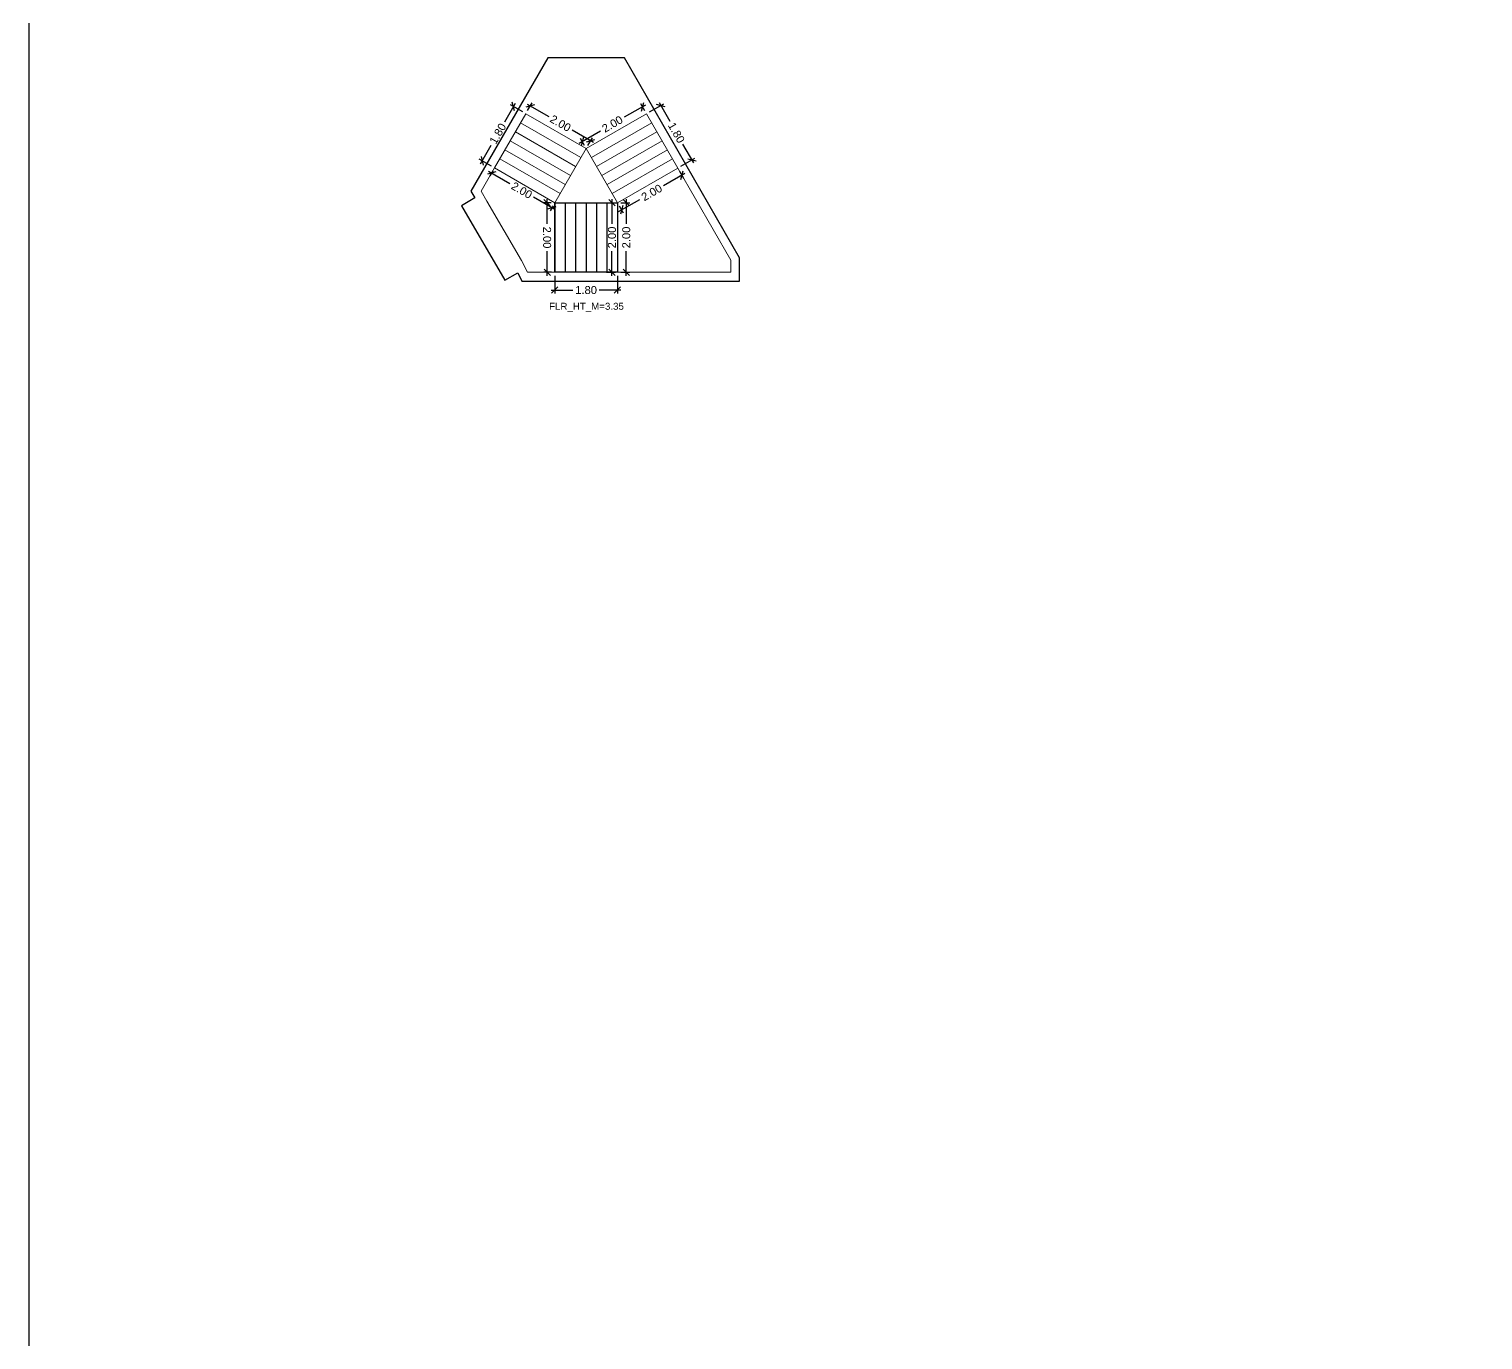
# Model space of a CAD drawing. Header units: metres. Extents: x 256329 to 886268, y -249371 to 355.
# Drawn here: x 281745.88 to 281787.67, y -53.52 to -15.84 of the extents above; entities that cross this region are included whole.
import ezdxf

# ---------------------------------------------------------------- set-up
doc = ezdxf.new("R2010")
doc.units = ezdxf.units.M
doc.header["$MEASUREMENT"] = 0
doc.header["$PDMODE"] = 35
doc.linetypes.add('CONTINOUS', pattern=[0])
doc.layers.get('0').update_dxf_attribs({"lineweight": 18})
doc.layers.get('Defpoints').update_dxf_attribs({"lineweight": 20})
doc.layers.add('BLK_1_FLR_6_STAIR_1', color=7, linetype='Continuous', plot=False)
doc.layers.add('BLK_1_FLR_6_STAIR_1_FLIGHT_2', color=7, linetype='Continuous', plot=False)
for name, color, linetype, lineweight in [('BLK_1_FLR_6_STAIR_1_FLIGHT_1', 7, 'Continuous', 0), ('BLK_1_FLR_6_STAIR_1_FLIGHT_3', 7, 'Continuous', 0), ('BLK_1_FLR_6_STAIR_1_LANDING_1', 7, 'Continuous', 0), ('BLK_1_FLR_6_STAIR_1_LANDING_2', 7, 'Continuous', 0)]:
    doc.layers.add(name, color=color, linetype=linetype, lineweight=lineweight)
doc.layers.add('SPA COMMENT', color=7, linetype='Continuous', true_color=0xeb0505)
doc.styles.get("Standard").update_dxf_attribs({"font": 'arial.ttf'})
doc.dimstyles.new('METRIC DIM', dxfattribs={"dimtxt": 0.23, "dimasz": 0.18, "dimexe": 0.1, "dimexo": 0.1, "dimgap": 0.09, "dimtad": 0, "dimzin": 0, "dimdsep": 46, "dimtxsty": 'Standard', "dimblk": 'OBLIQUE', "dimcen": 0, "dimdle": 0.1, "dimclrd": 147, "dimclre": 147, "dimclrt": 7, "dimadec": 0, "dimazin": 0, "dimtfac": 1, "dimtofl": 0, "dimtmove": 0, "dimatfit": 2, "dimfxl": 0.125, "dimtolj": 1, "dimtzin": 0, "dimarcsym": 0})

# ---------------------------------------------------------------- blocks, each defined once
blk = doc.blocks.new('_Oblique')
at = {"color": 0, "linetype": 'ByBlock', "lineweight": -2}
blk.add_line((-0.5, -0.5), (0.5, 0.5), dxfattribs=at)
blk = doc.blocks.new('*D267')
at = {"layer": 'BLK_1_FLR_6_STAIR_1_FLIGHT_1', "color": 147, "lineweight": -2, "transparency": 16777216}
for p, q in [((281763.984162, -17.954635), (281764.294309, -18.494371)), ((281763.711566, -18.22661), (281764.12069, -17.991516)), ((281764.980618, -19.688727), (281764.670471, -19.148991)), ((281764.608376, -19.787293), (281765.017499, -19.5522))]:
    blk.add_line(p, q, dxfattribs=at)
at = {"layer": 'Defpoints', "color": 0, "linetype": 'CONTINOUS', "transparency": 16777216}
for p in [(281763.624862, -18.276432, 0.042641), (281764.930795, -19.602022), (281764.521671, -19.837116, 0.042641)]:
    blk.add_point(p, dxfattribs=at)
at = {"layer": 'BLK_1_FLR_6_STAIR_1_FLIGHT_1', "color": 147, "linetype": 'CONTINOUS', "lineweight": -2, "transparency": 16777216, "xscale": 0.18, "yscale": 0.18, "zscale": 0.18}
for p, rotation in [((281764.033985, -18.041339), 119.882813), ((281764.930795, -19.602022), 299.882813)]:
    blk.add_blockref('_Oblique', p, dxfattribs=dict(at, rotation=rotation))
at = {"layer": 'BLK_1_FLR_6_STAIR_1_FLIGHT_1', "color": 7, "linetype": 'CONTINOUS', "transparency": 16777216, "insert": (281764.48239, -18.821681), "char_height": 0.23, "attachment_point": 5, "rotation": 299.8828126}
blk.add_mtext('\\A1;1.80', dxfattribs=at)
blk = doc.blocks.new('*D268')
at = {"layer": 'BLK_1_FLR_6_STAIR_1_FLIGHT_2', "color": 147, "lineweight": -2, "transparency": 16777216}
for p, q in [((281760.987543, -22.933571), (281760.987359, -23.445542)), ((281762.787543, -22.934218), (281762.787359, -23.446189)), ((281760.887395, -23.345506), (281761.509895, -23.34573)), ((281762.887395, -23.346225), (281762.264895, -23.346002))]:
    blk.add_line(p, q, dxfattribs=at)
at = {"layer": 'Defpoints', "color": 0, "linetype": 'CONTINOUS', "transparency": 16777216}
for p in [(281760.987579, -22.833571, 0.042641), (281762.787579, -22.834218, 0.042641), (281762.787395, -23.346189)]:
    blk.add_point(p, dxfattribs=at)
at = {"layer": 'BLK_1_FLR_6_STAIR_1_FLIGHT_2', "color": 147, "linetype": 'CONTINOUS', "lineweight": -2, "transparency": 16777216, "xscale": 0.18, "yscale": 0.18, "zscale": 0.18}
for p, rotation in [((281760.987395, -23.345542), 179.979403), ((281762.787395, -23.346189), 359.979403)]:
    blk.add_blockref('_Oblique', p, dxfattribs=dict(at, rotation=rotation))
at = {"layer": 'BLK_1_FLR_6_STAIR_1_FLIGHT_2', "color": 7, "linetype": 'CONTINOUS', "transparency": 16777216, "insert": (281761.887395, -23.345866), "char_height": 0.23, "attachment_point": 5, "rotation": 359.9794033}
blk.add_mtext('\\A1;1.80', dxfattribs=at)
blk = doc.blocks.new('*D269')
at = {"layer": 'BLK_1_FLR_6_STAIR_1_FLIGHT_3', "color": 147, "lineweight": -2, "transparency": 16777216}
for p, q in [((281760.205456, -18.188518), (281760.332594, -17.9674)), ((281760.196057, -18.004246), (281760.811982, -18.35839)), ((281762.104598, -19.101616), (281761.488673, -18.747472)), ((281761.940615, -19.186196), (281762.067753, -18.965078))]:
    blk.add_line(p, q, dxfattribs=at)
at = {"layer": 'Defpoints', "color": 0, "linetype": 'CONTINOUS', "transparency": 16777216}
for p in [(281760.15561, -18.275209, 0.042641), (281762.017907, -19.05177), (281761.890769, -19.272888, 0.042641)]:
    blk.add_point(p, dxfattribs=at)
at = {"layer": 'BLK_1_FLR_6_STAIR_1_FLIGHT_3', "color": 147, "linetype": 'CONTINOUS', "lineweight": -2, "transparency": 16777216, "xscale": 0.18, "yscale": 0.18, "zscale": 0.18}
for p, rotation in [((281760.282748, -18.054092), 150.102044), ((281762.017907, -19.05177), 330.102044)]:
    blk.add_blockref('_Oblique', p, dxfattribs=dict(at, rotation=rotation))
at = {"layer": 'BLK_1_FLR_6_STAIR_1_FLIGHT_3', "color": 7, "linetype": 'CONTINOUS', "transparency": 16777216, "insert": (281761.150327, -18.552931), "char_height": 0.23, "attachment_point": 5, "rotation": 330.1020442}
blk.add_mtext('\\A1;2.00', dxfattribs=at)
blk = doc.blocks.new('*D270')
at = {"layer": 'BLK_1_FLR_6_STAIR_1_FLIGHT_1', "color": 147, "lineweight": -2, "transparency": 16777216}
for p, q in [((281763.596228, -18.025891), (281762.980873, -18.37949)), ((281763.575039, -18.189728), (281763.4597, -17.989009)), ((281761.688726, -19.121992), (281762.30408, -18.768393)), ((281761.840946, -19.186183), (281761.725608, -18.985464))]:
    blk.add_line(p, q, dxfattribs=at)
at = {"layer": 'Defpoints', "color": 0, "linetype": 'CONTINOUS', "transparency": 16777216}
for p in [(281763.509523, -18.075713), (281763.624862, -18.276432, 0.042641), (281761.890769, -19.272888, 0.042641)]:
    blk.add_point(p, dxfattribs=at)
at = {"layer": 'BLK_1_FLR_6_STAIR_1_FLIGHT_1', "color": 147, "linetype": 'CONTINOUS', "lineweight": -2, "transparency": 16777216, "xscale": 0.18, "yscale": 0.18, "zscale": 0.18}
for p, rotation in [((281763.509523, -18.075713), 29.88281300000001), ((281761.775431, -19.072169), 209.882813)]:
    blk.add_blockref('_Oblique', p, dxfattribs=dict(at, rotation=rotation))
at = {"layer": 'BLK_1_FLR_6_STAIR_1_FLIGHT_1', "color": 7, "linetype": 'CONTINOUS', "transparency": 16777216, "insert": (281762.642477, -18.573941), "char_height": 0.23, "attachment_point": 5, "rotation": 29.8828126}
blk.add_mtext('\\A1;2.00', dxfattribs=at)
blk = doc.blocks.new('*D271')
at = {"layer": 'BLK_1_FLR_6_STAIR_1_LANDING_2', "color": 147, "lineweight": -2, "transparency": 16777216}
for p, q in [((281760.88758, -20.834019), (281760.6603, -20.835036)), ((281760.759852, -20.734589), (281760.763029, -21.444405)), ((281760.769701, -22.934786), (281760.766523, -22.22497)), ((281760.896534, -22.834218), (281760.669254, -22.835235))]:
    blk.add_line(p, q, dxfattribs=at)
at = {"layer": 'Defpoints', "color": 0, "linetype": 'CONTINOUS', "transparency": 16777216}
for p in [(281760.987579, -20.833571, 0.042641), (281760.769253, -22.834787), (281760.996533, -22.83377, 0.042641)]:
    blk.add_point(p, dxfattribs=at)
at = {"layer": 'BLK_1_FLR_6_STAIR_1_LANDING_2', "color": 147, "linetype": 'CONTINOUS', "lineweight": -2, "transparency": 16777216, "xscale": 0.18, "yscale": 0.18, "zscale": 0.18}
for p, rotation in [((281760.760299, -20.834588), 90.256477), ((281760.769253, -22.834787), 270.256477)]:
    blk.add_blockref('_Oblique', p, dxfattribs=dict(at, rotation=rotation))
at = {"layer": 'BLK_1_FLR_6_STAIR_1_LANDING_2', "color": 7, "linetype": 'CONTINOUS', "transparency": 16777216, "insert": (281760.764776, -21.834688), "char_height": 0.23, "attachment_point": 5, "rotation": 270.2564771}
blk.add_mtext('\\A1;2.00', dxfattribs=at)
blk = doc.blocks.new('*D272')
at = {"layer": 'BLK_1_FLR_6_STAIR_1_LANDING_2', "color": 147, "lineweight": -2, "transparency": 16777216}
for p, q in [((281759.085648, -19.929183), (281759.700062, -20.283761)), ((281759.205922, -19.920837), (281759.122276, -20.065779)), ((281760.990545, -21.028496), (281760.376131, -20.673919)), ((281760.937595, -20.920183), (281760.85395, -21.065125))]:
    blk.add_line(p, q, dxfattribs=at)
at = {"layer": 'Defpoints', "color": 0, "linetype": 'CONTINOUS', "transparency": 16777216}
for p in [(281759.17226, -19.979167), (281759.255905, -19.834225, 0.042641), (281760.987579, -20.833571, 0.042641)]:
    blk.add_point(p, dxfattribs=at)
at = {"layer": 'BLK_1_FLR_6_STAIR_1_LANDING_2', "color": 147, "linetype": 'CONTINOUS', "lineweight": -2, "transparency": 16777216, "xscale": 0.18, "yscale": 0.18, "zscale": 0.18}
for p, rotation in [((281759.17226, -19.979167), 150.01084), ((281760.903933, -20.978513), 330.01084)]:
    blk.add_blockref('_Oblique', p, dxfattribs=dict(at, rotation=rotation))
at = {"layer": 'BLK_1_FLR_6_STAIR_1_LANDING_2', "color": 7, "linetype": 'CONTINOUS', "transparency": 16777216, "insert": (281760.038096, -20.47884), "char_height": 0.23, "attachment_point": 5, "rotation": 330.0108404}
blk.add_mtext('\\A1;2.00', dxfattribs=at)
blk = doc.blocks.new('*D273')
at = {"layer": 'BLK_1_FLR_6_STAIR_1_LANDING_1', "color": 147, "lineweight": -2, "transparency": 16777216}
for p, q in [((281764.727971, -19.995419), (281764.112616, -20.349017)), ((281764.571494, -19.92382), (281764.691089, -20.131946)), ((281762.820469, -21.091519), (281763.435823, -20.737921)), ((281762.837402, -20.920276), (281762.956996, -21.128401))]:
    blk.add_line(p, q, dxfattribs=at)
at = {"layer": 'Defpoints', "color": 0, "linetype": 'CONTINOUS', "transparency": 16777216}
for p in [(281764.521671, -19.837116, 0.042641), (281764.641266, -20.045241), (281762.787579, -20.833571, 0.042641)]:
    blk.add_point(p, dxfattribs=at)
at = {"layer": 'BLK_1_FLR_6_STAIR_1_LANDING_1', "color": 147, "linetype": 'CONTINOUS', "lineweight": -2, "transparency": 16777216, "xscale": 0.18, "yscale": 0.18, "zscale": 0.18}
for p, rotation in [((281764.641266, -20.045241), 29.88281300000001), ((281762.907173, -21.041697), 209.882813)]:
    blk.add_blockref('_Oblique', p, dxfattribs=dict(at, rotation=rotation))
at = {"layer": 'BLK_1_FLR_6_STAIR_1_LANDING_1', "color": 7, "linetype": 'CONTINOUS', "transparency": 16777216, "insert": (281763.77422, -20.543469), "char_height": 0.23, "attachment_point": 5, "rotation": 29.8828126}
blk.add_mtext('\\A1;2.00', dxfattribs=at)
blk = doc.blocks.new('*D274')
at = {"layer": 'BLK_1_FLR_6_STAIR_1_LANDING_1', "color": 147, "lineweight": -2, "transparency": 16777216}
for p, q in [((281762.887579, -20.833571), (281763.14323, -20.833571)), ((281763.04323, -20.733571), (281763.04323, -21.443284)), ((281763.04323, -22.933571), (281763.04323, -22.223857)), ((281762.887579, -22.833571), (281763.14323, -22.833571))]:
    blk.add_line(p, q, dxfattribs=at)
at = {"layer": 'Defpoints', "color": 0, "linetype": 'CONTINOUS', "transparency": 16777216}
for p in [(281762.787579, -20.833571, 0.042641), (281762.787579, -22.833571, 0.042641), (281763.04323, -22.833571)]:
    blk.add_point(p, dxfattribs=at)
at = {"layer": 'BLK_1_FLR_6_STAIR_1_LANDING_1', "color": 147, "linetype": 'CONTINOUS', "lineweight": -2, "transparency": 16777216, "xscale": 0.18, "yscale": 0.18, "zscale": 0.18}
for p, rotation in [((281763.04323, -20.833571), 90), ((281763.04323, -22.833571), 270)]:
    blk.add_blockref('_Oblique', p, dxfattribs=dict(at, rotation=rotation))
at = {"layer": 'BLK_1_FLR_6_STAIR_1_LANDING_1', "color": 7, "linetype": 'CONTINOUS', "transparency": 16777216, "insert": (281763.04323, -21.833571), "char_height": 0.23, "attachment_point": 5, "rotation": 90}
blk.add_mtext('\\A1;2.00', dxfattribs=at)
blk = doc.blocks.new('*D275')
at = {"layer": 'BLK_1_FLR_6_STAIR_1_FLIGHT_3', "color": 147, "lineweight": -2, "transparency": 16777216}
for p, q in [((281759.849665, -17.983191), (281759.538517, -18.522351)), ((281760.068998, -18.225226), (281759.713069, -18.01982)), ((281758.849992, -19.715431), (281759.16114, -19.176272)), ((281759.169293, -19.784242), (281758.813364, -19.578836))]:
    blk.add_line(p, q, dxfattribs=at)
at = {"layer": 'Defpoints', "color": 0, "linetype": 'CONTINOUS', "transparency": 16777216}
for p in [(281760.15561, -18.275209, 0.042641), (281758.899976, -19.628819), (281759.255905, -19.834225, 0.042641)]:
    blk.add_point(p, dxfattribs=at)
at = {"layer": 'BLK_1_FLR_6_STAIR_1_FLIGHT_3', "color": 147, "linetype": 'CONTINOUS', "lineweight": -2, "transparency": 16777216, "xscale": 0.18, "yscale": 0.18, "zscale": 0.18}
for p, rotation in [((281759.799681, -18.069803), 60.01084000000001), ((281758.899976, -19.628819), 240.01084)]:
    blk.add_blockref('_Oblique', p, dxfattribs=dict(at, rotation=rotation))
at = {"layer": 'BLK_1_FLR_6_STAIR_1_FLIGHT_3', "color": 7, "linetype": 'CONTINOUS', "transparency": 16777216, "insert": (281759.349828, -18.849311), "char_height": 0.23, "attachment_point": 5, "rotation": 60.0108404}
blk.add_mtext('\\A1;1.80', dxfattribs=at)
blk = doc.blocks.new('*D324')
at = {"layer": 'BLK_1_FLR_6_STAIR_1_FLIGHT_2', "color": 147, "lineweight": -2, "transparency": 16777216}
for p, q in [((281762.475975, -20.833571), (281762.731626, -20.833571)), ((281762.631626, -20.733571), (281762.631626, -21.443284)), ((281762.631626, -22.933571), (281762.631626, -22.223857)), ((281762.475975, -22.833571), (281762.731626, -22.833571))]:
    blk.add_line(p, q, dxfattribs=at)
at = {"layer": 'Defpoints', "color": 0, "linetype": 'CONTINOUS', "transparency": 16777216}
for p in [(281762.375975, -20.833571, 0.042641), (281762.375975, -22.833571, 0.042641), (281762.631626, -22.833571)]:
    blk.add_point(p, dxfattribs=at)
at = {"layer": 'BLK_1_FLR_6_STAIR_1_FLIGHT_2', "color": 147, "linetype": 'CONTINOUS', "lineweight": -2, "transparency": 16777216, "xscale": 0.18, "yscale": 0.18, "zscale": 0.18}
for p, rotation in [((281762.631626, -20.833571), 90), ((281762.631626, -22.833571), 270)]:
    blk.add_blockref('_Oblique', p, dxfattribs=dict(at, rotation=rotation))
at = {"layer": 'BLK_1_FLR_6_STAIR_1_FLIGHT_2', "color": 7, "linetype": 'CONTINOUS', "transparency": 16777216, "insert": (281762.631626, -21.833571), "char_height": 0.23, "attachment_point": 5, "rotation": 90}
blk.add_mtext('\\A1;2.00', dxfattribs=at)

msp = doc.modelspace()

# ---------------------------------------------------------------- linework, layer by layer
at = {"layer": 'BLK_1_FLR_6_STAIR_1', "color": 7, "linetype": 'CONTINOUS'}
msp.add_lwpolyline([(281762.99311, -16.66858), (281760.790318, -16.66858), (281758.578755, -20.500793), (281758.691886, -20.696593), (281758.303361, -20.926354), (281759.549052, -23.064535), (281759.924926, -22.848144), (281760.04466, -23.086851), (281766.296402, -23.088415), (281766.29657, -22.417463)], close=True, dxfattribs=at)
at = {"layer": 'BLK_1_FLR_6_STAIR_1_FLIGHT_1', "color": 3, "linetype": 'CONTINOUS'}
for p, q in [((281761.890769, -19.272888), (281763.624862, -18.276432)), ((281762.040237, -19.533002), (281763.77433, -18.536546)), ((281762.189706, -19.793115), (281763.923798, -18.79666)), ((281762.339174, -20.053229), (281764.073266, -19.056774)), ((281762.488642, -20.313343), (281764.222735, -19.316888)), ((281762.638111, -20.573457), (281764.372203, -19.577002)), ((281762.787579, -20.833571), (281764.521671, -19.837116))]:
    msp.add_line(p, q, dxfattribs=at)
at = {"layer": 'BLK_1_FLR_6_STAIR_1_FLIGHT_1', "color": 7, "linetype": 'CONTINOUS'}
msp.add_lwpolyline([(281763.624862, -18.276432), (281764.521671, -19.837116), (281762.787579, -20.833571), (281761.890769, -19.272888), (281763.624862, -18.276432)], dxfattribs=at)
at = {"layer": 'BLK_1_FLR_6_STAIR_1_FLIGHT_2', "color": 3, "linetype": 'CONTINOUS'}
for p, q in [((281760.987579, -20.833571), (281760.987579, -22.833571)), ((281761.287579, -20.833571), (281761.287579, -22.833571)), ((281761.587579, -20.833571), (281761.587579, -22.833571)), ((281761.887579, -20.833571), (281761.887579, -22.833571)), ((281762.187579, -20.833571), (281762.187579, -22.833571)), ((281762.487579, -20.833571), (281762.487579, -22.833571)), ((281762.787579, -20.833571), (281762.787579, -22.833571))]:
    msp.add_line(p, q, dxfattribs=at)
at = {"layer": 'BLK_1_FLR_6_STAIR_1_FLIGHT_2', "color": 7, "linetype": 'CONTINOUS'}
msp.add_lwpolyline([(281760.987579, -20.833571), (281762.787579, -20.833571), (281762.787579, -22.833571), (281760.987579, -22.833571)], close=True, dxfattribs=at)
at = {"layer": 'BLK_1_FLR_6_STAIR_1_FLIGHT_3', "color": 3, "linetype": 'CONTINOUS'}
for p, q in [((281761.890769, -19.272888), (281760.15561, -18.275209)), ((281761.587382, -19.794227), (281759.855709, -18.794881)), ((281761.737333, -19.534391), (281760.005659, -18.535045)), ((281761.437431, -20.054063), (281759.705758, -19.054717)), ((281761.13753, -20.573735), (281759.405856, -19.574389)), ((281761.287481, -20.313899), (281759.555807, -19.314553)), ((281760.987579, -20.833571), (281759.255905, -19.834225))]:
    msp.add_line(p, q, dxfattribs=at)
at = {"layer": 'BLK_1_FLR_6_STAIR_1_FLIGHT_3', "ltscale": 0.05}
msp.add_lwpolyline([(281761.890769, -19.272888), (281760.987579, -20.833571), (281759.255905, -19.834225), (281760.15561, -18.275209), (281761.890769, -19.272888)], dxfattribs=at)
at = {"layer": 'BLK_1_FLR_6_STAIR_1_LANDING_1', "color": 7, "linetype": 'CONTINOUS'}
msp.add_lwpolyline([(281762.787579, -20.833571), (281764.521671, -19.837116), (281766.043234, -22.485032), (281766.043147, -22.835032), (281762.787579, -22.833571), (281762.787579, -20.833571)], dxfattribs=at)
at = {"layer": 'BLK_1_FLR_6_STAIR_1_LANDING_2', "color": 7, "linetype": 'CONTINOUS'}
msp.add_lwpolyline([(281760.987579, -20.833571), (281760.987579, -22.833571), (281760.201016, -22.833571), (281760.031062, -22.494743), (281760.031062, -22.494743), (281759.036681, -20.786991), (281759.036681, -20.786991), (281758.871274, -20.500717), (281759.255905, -19.834225), (281760.986365, -20.835668)], dxfattribs=at)
at = {"layer": 'SPA COMMENT'}
msp.add_lwpolyline([(281860.317546, -923.441005), (281745.876506, -923.441005), (281745.876506, 21.834427), (281860.317546, 21.834427)], close=True, dxfattribs=at)

# ---------------------------------------------------------------- texts
at = {"layer": 'BLK_1_FLR_6_STAIR_1', "color": 7, "linetype": 'CONTINOUS', "insert": (281760.823042, -23.711331, -0.042641), "char_height": 0.2, "attachment_point": 1}
msp.add_mtext_dynamic_manual_height_columns('FLR_HT_M=3.35', width=2.272281, gutter_width=0.405, heights=[0.300679], dxfattribs=at)

# ---------------------------------------------------------------- dimensions: what is measured, and where the dimension line sits
at = {"layer": 'BLK_1_FLR_6_STAIR_1_FLIGHT_1', "color": 2, "linetype": 'CONTINOUS'}
dim = msp.add_aligned_dim(p1=(281761.890769, -19.272888), p2=(281763.624862, -18.276432), distance=0.231498, dimstyle='METRIC DIM', override={"dimfxl": 0.18}, dxfattribs=at)
dim.commit()
dim.dimension.update_dxf_attribs({"geometry": '*D270', "text_midpoint": (281762.642477, -18.573941, -0.042641)})
at = {"layer": 'BLK_1_FLR_6_STAIR_1_FLIGHT_1', "color": 1, "linetype": 'CONTINOUS'}
dim = msp.add_aligned_dim(p1=(281763.624862, -18.276432), p2=(281764.521671, -19.837116), distance=0.47186, dimstyle='METRIC DIM', override={"dimfxl": 0.18}, dxfattribs=at)
dim.commit()
dim.dimension.update_dxf_attribs({"geometry": '*D267', "text_midpoint": (281764.48239, -18.821681, -0.042641)})
at = {"layer": 'BLK_1_FLR_6_STAIR_1_FLIGHT_2', "color": 2, "linetype": 'CONTINOUS'}
dim = msp.add_aligned_dim(p1=(281762.375975, -20.833571), p2=(281762.375975, -22.833571), distance=0.255651, dimstyle='METRIC DIM', override={"dimfxl": 0.18}, dxfattribs=at)
dim.commit()
dim.dimension.update_dxf_attribs({"geometry": '*D324', "text_midpoint": (281762.631626, -21.833571, -0.042641)})
at = {"layer": 'BLK_1_FLR_6_STAIR_1_FLIGHT_2', "color": 1, "linetype": 'CONTINOUS'}
dim = msp.add_aligned_dim(p1=(281760.987579, -22.833571), p2=(281762.787579, -22.834218), distance=-0.511971, dimstyle='METRIC DIM', override={"dimfxl": 0.18}, dxfattribs=at)
dim.commit()
dim.dimension.update_dxf_attribs({"geometry": '*D268', "text_midpoint": (281761.887395, -23.345866, -0.042641)})
at = {"layer": 'BLK_1_FLR_6_STAIR_1_FLIGHT_3', "color": 1, "linetype": 'CONTINOUS'}
dim = msp.add_aligned_dim(p1=(281760.15561, -18.275209), p2=(281759.255905, -19.834225), distance=-0.410947, dimstyle='METRIC DIM', override={"dimfxl": 0.18}, dxfattribs=at)
dim.commit()
dim.dimension.update_dxf_attribs({"geometry": '*D275', "text_midpoint": (281759.349828, -18.849311, -0.042641)})
at = {"layer": 'BLK_1_FLR_6_STAIR_1_FLIGHT_3', "color": 2, "linetype": 'CONTINOUS'}
dim = msp.add_aligned_dim(p1=(281760.15561, -18.275209), p2=(281761.890769, -19.272888), distance=0.255063, dimstyle='METRIC DIM', override={"dimfxl": 0.18}, dxfattribs=at)
dim.commit()
dim.dimension.update_dxf_attribs({"geometry": '*D269', "text_midpoint": (281761.150327, -18.552931, -0.042641)})
at = {"layer": 'BLK_1_FLR_6_STAIR_1_LANDING_1', "color": 1, "linetype": 'CONTINOUS'}
dim = msp.add_aligned_dim(p1=(281762.787579, -20.833571), p2=(281764.521671, -19.837116), distance=-0.24004, dimstyle='METRIC DIM', override={"dimfxl": 0.18}, dxfattribs=at)
dim.commit()
dim.dimension.update_dxf_attribs({"geometry": '*D273', "text_midpoint": (281763.77422, -20.543469, -0.042641)})
at = {"layer": 'BLK_1_FLR_6_STAIR_1_LANDING_1', "color": 2, "linetype": 'CONTINOUS'}
dim = msp.add_aligned_dim(p1=(281762.787579, -20.833571), p2=(281762.787579, -22.833571), distance=0.255651, dimstyle='METRIC DIM', override={"dimfxl": 0.18}, dxfattribs=at)
dim.commit()
dim.dimension.update_dxf_attribs({"geometry": '*D274', "text_midpoint": (281763.04323, -21.833571, -0.042641)})
at = {"layer": 'BLK_1_FLR_6_STAIR_1_LANDING_2', "color": 1, "linetype": 'CONTINOUS'}
dim = msp.add_aligned_dim(p1=(281760.987579, -20.833571), p2=(281759.255905, -19.834225), distance=0.167346, dimstyle='METRIC DIM', override={"dimfxl": 0.18}, dxfattribs=at)
dim.commit()
dim.dimension.update_dxf_attribs({"geometry": '*D272', "text_midpoint": (281760.038096, -20.47884, -0.042641)})
at = {"layer": 'BLK_1_FLR_6_STAIR_1_LANDING_2', "color": 2, "linetype": 'CONTINOUS'}
dim = msp.add_aligned_dim(p1=(281760.987579, -20.833571), p2=(281760.996533, -22.83377), distance=-0.227282, dimstyle='METRIC DIM', override={"dimfxl": 0.18}, dxfattribs=at)
dim.commit()
dim.dimension.update_dxf_attribs({"geometry": '*D271', "text_midpoint": (281760.764776, -21.834688, -0.042641)})

doc.saveas('drawing.dxf')
